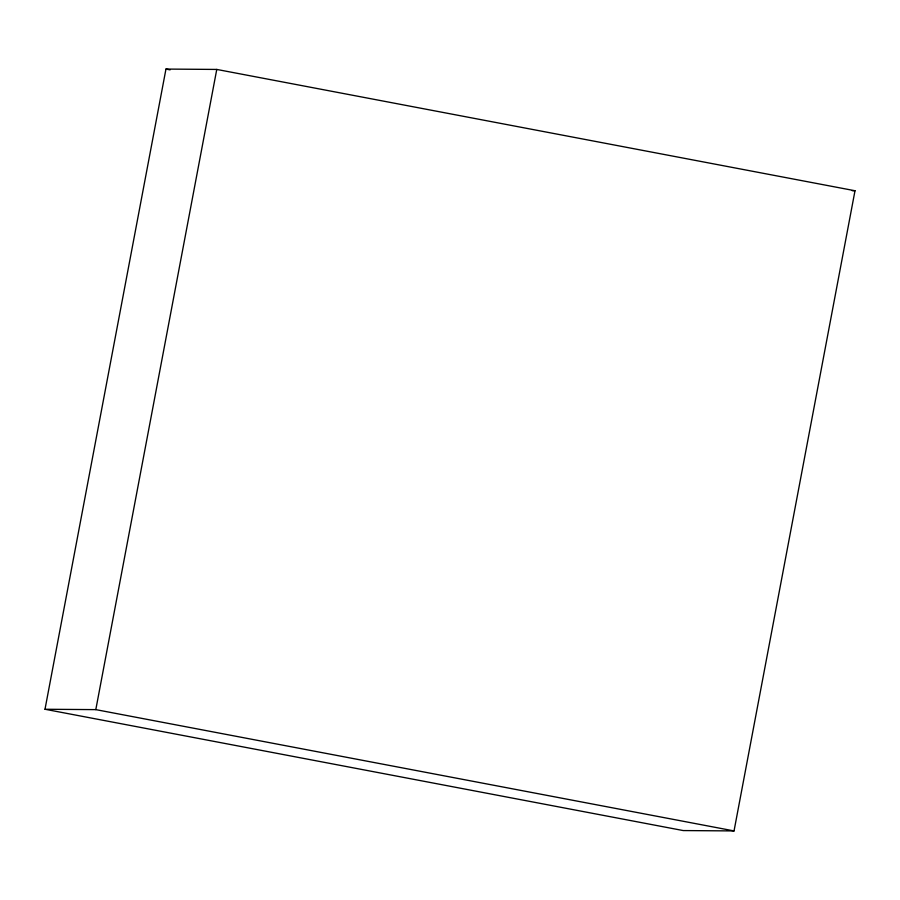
<?xml version="1.0" encoding="UTF-8"?>
<svg xmlns="http://www.w3.org/2000/svg" width="900" height="900" viewBox="0 0 900 900"><rect width="100%" height="100%" fill="white"/><g stroke="black" fill="none" stroke-linecap="round" stroke-linejoin="round"><path stroke-width="1.35" d="M45 709.256L165.96 69.075L216.765 69.435L855 190.744L734.04 830.925L683.235 830.565L45 709.256L95.805 709.627L734.04 830.925M95.805 709.627L216.765 69.435M852.255 190.721L855 190.744M165.96 69.075L170.111 69.862"/></g></svg>
